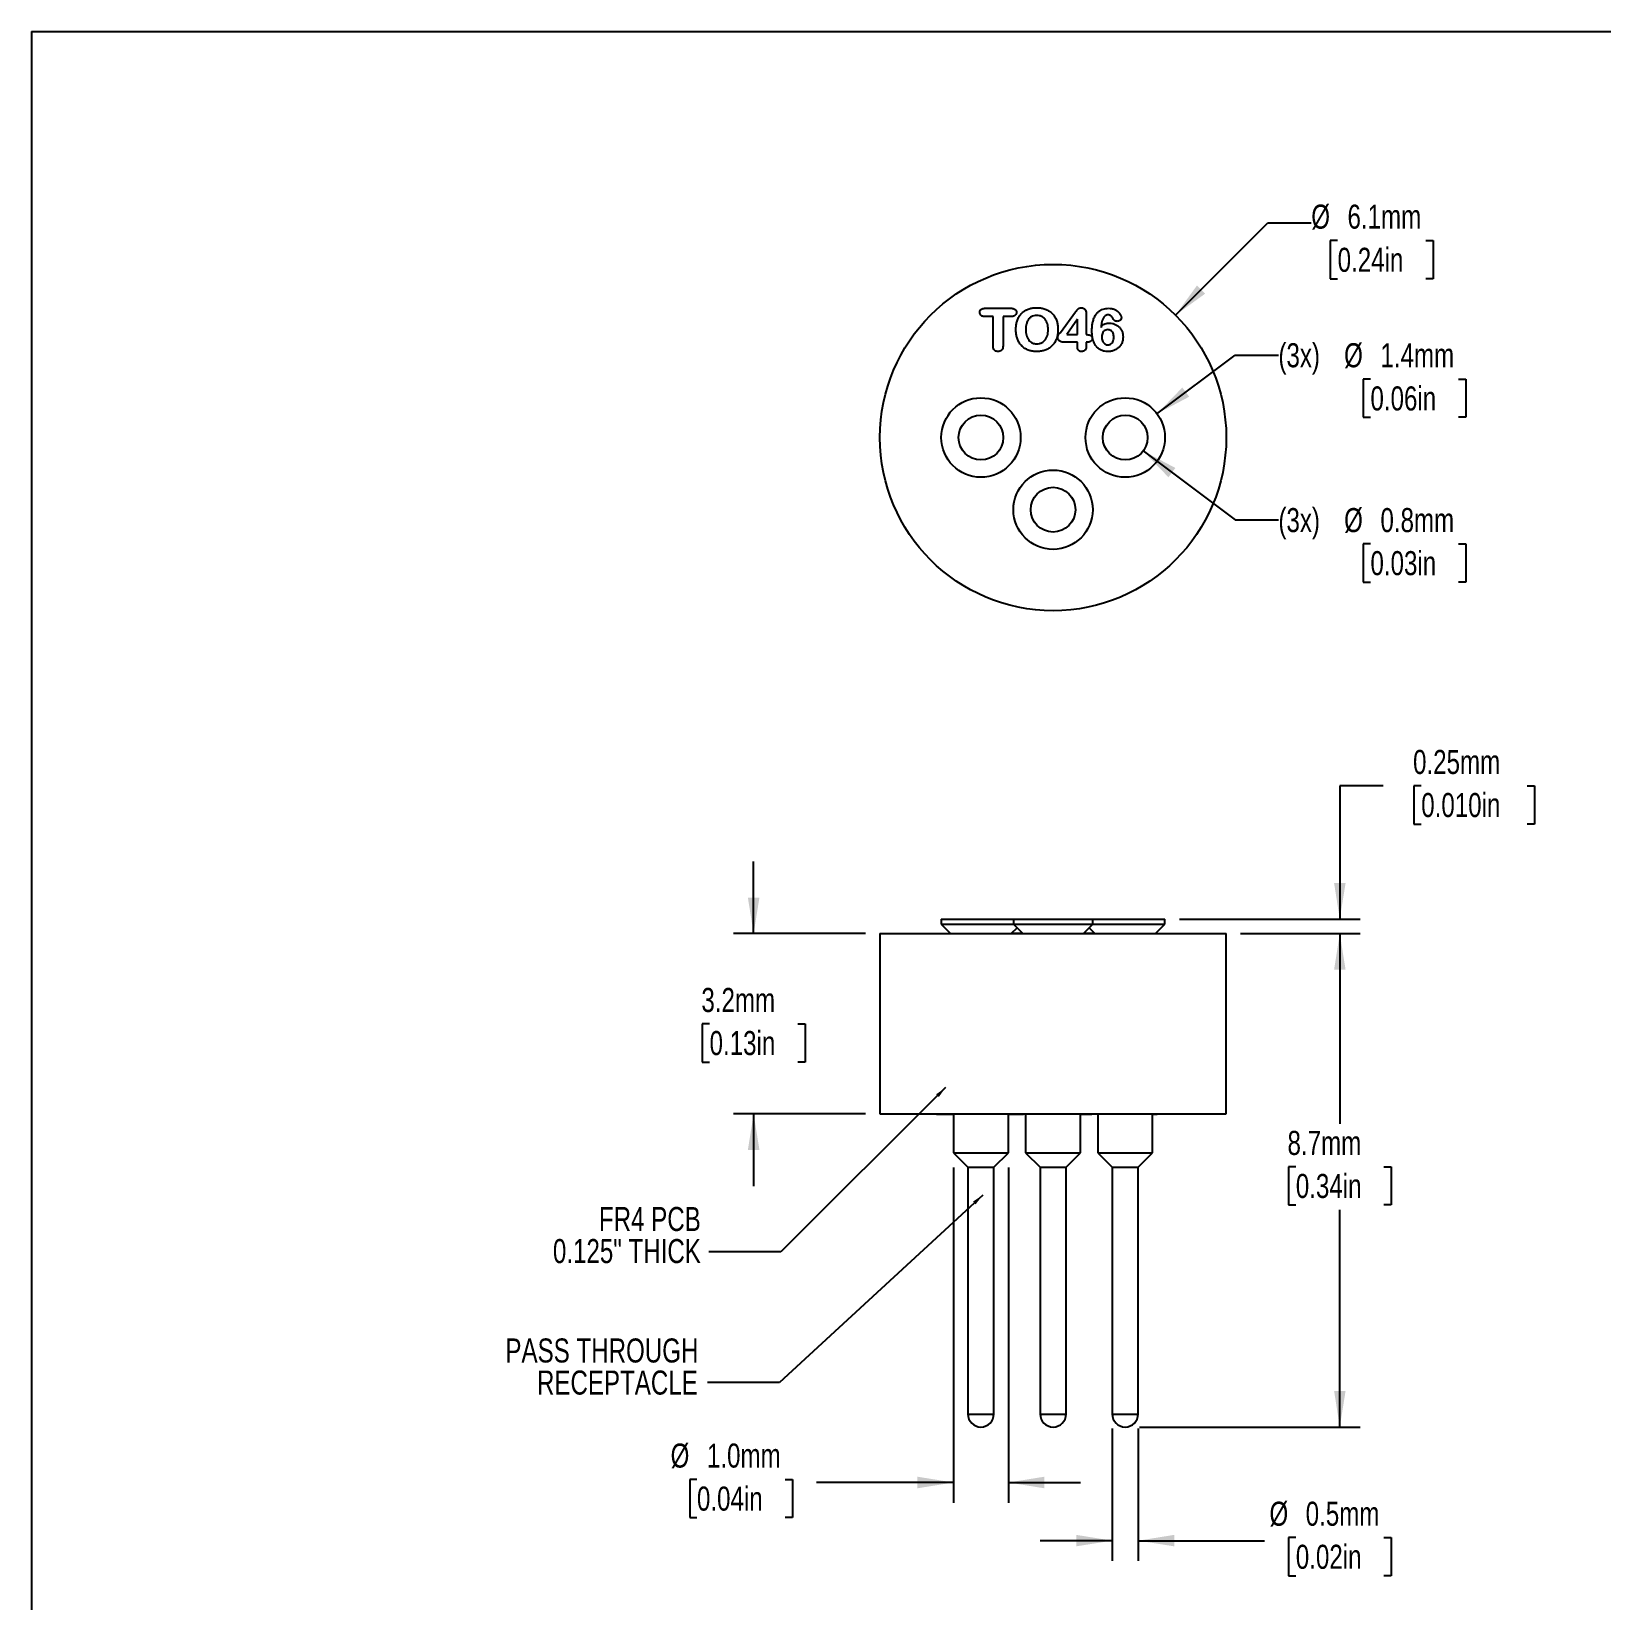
# Model space of a CAD drawing. Extents: x 2 to 278, y 1 to 215.
# Drawn here: x 1.6 to 139.8, y 76.5 to 214.6 of the extents above; entities that cross this region are included whole.
import ezdxf

# ---------------------------------------------------------------- set-up
doc = ezdxf.new("R2010")
doc.units = 0
doc.layers.get('0').update_dxf_attribs({"linetype": 'CONTINUOUS'})
doc.styles.add('SLDTEXTSTYLE0', font='TXT', dxfattribs={"width": 0.75})
doc.dimstyles.new('SLDDIMSTYLE0', dxfattribs={"dimtxt": 2.116667, "dimasz": 3.175, "dimexe": 0, "dimexo": 0.0625, "dimgap": 0.529167, "dimtad": 0, "dimtih": 1, "dimtoh": 1, "dimdec": 1, "dimlfac": 0.2, "dimrnd": 1e-09, "dimzin": 12, "dimtxsty": 'SLDTEXTSTYLE0', "dimsah": 1, "dimcen": 0.09, "dimazin": 3, "dimtfac": 1, "dimtdec": 1, "dimtmove": 0, "dimatfit": 3, "dimtolj": 1, "dimtzin": 12})
doc.dimstyles.new('SLDDIMSTYLE1', dxfattribs={"dimtxt": 2.116667, "dimasz": 3.175, "dimexe": 0, "dimexo": 0.0625, "dimgap": 0.529167, "dimtad": 0, "dimtih": 1, "dimtoh": 1, "dimdec": 1, "dimlfac": 0.2, "dimrnd": 1e-09, "dimzin": 4, "dimtxsty": 'SLDTEXTSTYLE0', "dimsah": 1, "dimcen": 0.09, "dimazin": 3, "dimtfac": 1, "dimtdec": 1, "dimtmove": 0, "dimatfit": 3, "dimtolj": 1, "dimtzin": 12})
doc.dimstyles.new('SLDDIMSTYLE2', dxfattribs={"dimtxt": 2.116667, "dimasz": 3.175, "dimexe": 0, "dimexo": 0.0625, "dimgap": 0.529167, "dimtad": 0, "dimtih": 1, "dimtoh": 1, "dimdec": 1, "dimlfac": 0.2, "dimrnd": 1e-09, "dimtxsty": 'SLDTEXTSTYLE0', "dimsah": 1, "dimcen": 0.09, "dimazin": 3, "dimtfac": 1, "dimtdec": 1, "dimtmove": 0, "dimatfit": 3, "dimtolj": 1, "dimtzin": 12})
doc.dimstyles.new('SLDDIMSTYLE3', dxfattribs={"dimtxt": 2.116667, "dimasz": 3.175, "dimexe": 0, "dimexo": 0.0625, "dimgap": 0.529167, "dimtad": 0, "dimtih": 1, "dimtoh": 1, "dimdec": 1, "dimlfac": 0.2, "dimrnd": 1e-09, "dimzin": 12, "dimtxsty": 'SLDTEXTSTYLE0', "dimsah": 1, "dimcen": 0.09, "dimazin": 3, "dimtfac": 1, "dimtdec": 1, "dimtofl": 0, "dimtmove": 0, "dimatfit": 3, "dimtolj": 1, "dimtzin": 12})
doc.dimstyles.new('SLDDIMSTYLE4', dxfattribs={"dimtxt": 2.116667, "dimasz": 3.175, "dimexe": 0, "dimexo": 0.0625, "dimgap": 0.529167, "dimtad": 0, "dimtih": 1, "dimtoh": 1, "dimlfac": 0.2, "dimrnd": 1e-09, "dimtxsty": 'SLDTEXTSTYLE0', "dimsah": 1, "dimcen": 0.09, "dimazin": 3, "dimtfac": 1, "dimtmove": 0, "dimatfit": 3, "dimtolj": 1, "dimtzin": 12})
doc.dimstyles.new('SLDDIMSTYLE5', dxfattribs={"dimtxt": 0.18, "dimasz": 1.016, "dimexe": 0, "dimexo": 0.0625, "dimgap": 0, "dimtad": 0, "dimtih": 1, "dimtoh": 1, "dimdec": 0, "dimrnd": 1e-09, "dimzin": 0, "dimtxsty": 'STANDARD', "dimblk1": 'DOT', "dimblk2": 'DOT', "dimsah": 1, "dimcen": 0.09, "dimazin": 3, "dimtfac": 1.016, "dimtdec": 0, "dimtofl": 0, "dimtmove": 0, "dimatfit": 3, "dimtolj": 1, "dimtzin": 0})
doc.dimstyles.new('SLDDIMSTYLE6', dxfattribs={"dimtxt": 2.116667, "dimasz": 3.175, "dimexe": 0, "dimexo": 0.0625, "dimgap": 0.529167, "dimtad": 0, "dimtih": 1, "dimtoh": 1, "dimdec": 1, "dimlfac": 0.2, "dimrnd": 1e-09, "dimzin": 12, "dimtxsty": 'SLDTEXTSTYLE0', "dimsah": 1, "dimcen": 0, "dimazin": 3, "dimtfac": 1, "dimtdec": 1, "dimtofl": 0, "dimtmove": 0, "dimatfit": 3, "dimtolj": 1, "dimtzin": 12})
doc.dimstyles.new('SLDDIMSTYLE7', dxfattribs={"dimtxt": 2.116667, "dimasz": 3.175, "dimexe": 0, "dimexo": 0.0625, "dimgap": 0.529167, "dimtad": 0, "dimtih": 1, "dimtoh": 1, "dimdec": 1, "dimlfac": 0.2, "dimrnd": 1e-09, "dimtxsty": 'SLDTEXTSTYLE0', "dimsah": 1, "dimcen": 0, "dimazin": 3, "dimtfac": 1, "dimtdec": 1, "dimtofl": 0, "dimtmove": 0, "dimatfit": 3, "dimtolj": 1, "dimtzin": 12})

# ---------------------------------------------------------------- blocks, each defined once
blk = doc.blocks.new('_D')
at = {"color": 7, "linetype": 'CONTINUOUS'}
for p, q in [((65.15, 135.24), (65.15, 141.59)), ((74.99, 135.24), (63.37, 135.24)), ((61.27, 127.29), (60.63, 127.29)), ((60.63, 127.29), (60.63, 123.93)), ((69.03, 127.29), (69.67, 127.29)), ((69.67, 127.29), (69.67, 123.93)), ((60.63, 123.93), (61.27, 123.93)), ((69.67, 123.93), (69.03, 123.93)), ((74.99, 119.36), (63.37, 119.36)), ((65.15, 119.36), (65.15, 113.01))]:
    blk.add_line(p, q, dxfattribs=at)
for points in [[(65.15, 135.24), (65.66, 138.41), (64.64, 138.41)], [(65.15, 119.36), (64.64, 116.19), (65.66, 116.19)]]:
    blk.add_solid(points, dxfattribs=at)
at = {"color": 7, "linetype": 'CONTINUOUS', "char_height": 2.117, "attachment_point": 1, "style": 'SLDTEXTSTYLE0'}
for s, insert in [('3.2mm', (60.55, 130.45)), ('0.13in', (61.27, 126.66))]:
    blk.add_mtext(s, dxfattribs=dict(at, insert=insert))
blk = doc.blocks.new('_D_1')
at = {"color": 7, "linetype": 'CONTINUOUS'}
for p, q in [((82.74, 114.66), (82.74, 85.14)), ((87.57, 114.66), (87.57, 85.14)), ((60.16, 87.19), (59.52, 87.19)), ((59.52, 87.19), (59.52, 83.83)), ((67.92, 87.19), (68.56, 87.19)), ((68.56, 87.19), (68.56, 83.83)), ((82.74, 86.92), (70.67, 86.92)), ((87.57, 86.92), (93.92, 86.92)), ((59.52, 83.83), (60.16, 83.83)), ((68.56, 83.83), (67.92, 83.83))]:
    blk.add_line(p, q, dxfattribs=at)
for points in [[(82.74, 86.92), (79.57, 87.43), (79.57, 86.41)], [(87.57, 86.92), (90.74, 86.41), (90.74, 87.43)]]:
    blk.add_solid(points, dxfattribs=at)
at = {"color": 7, "linetype": 'CONTINUOUS', "char_height": 2.117, "attachment_point": 1, "style": 'SLDTEXTSTYLE0'}
for s, insert in [('%%c', (57.84, 90.35)), ('1.0mm', (61.04, 90.35)), ('0.04in', (60.16, 86.56))]:
    blk.add_mtext(s, dxfattribs=dict(at, insert=insert))
blk = doc.blocks.new('_D_2')
at = {"color": 7, "linetype": 'CONTINUOUS'}
for p, q in [((96.71, 91.68), (96.71, 80.03)), ((99, 91.68), (99, 80.03)), ((96.71, 81.8), (90.36, 81.8)), ((99, 81.8), (110.12, 81.8)), ((112.87, 82.07), (112.22, 82.07)), ((112.22, 82.07), (112.22, 78.71)), ((120.62, 82.07), (121.27, 82.07)), ((121.27, 82.07), (121.27, 78.71)), ((112.22, 78.71), (112.87, 78.71)), ((121.27, 78.71), (120.62, 78.71))]:
    blk.add_line(p, q, dxfattribs=at)
for points in [[(96.71, 81.8), (93.54, 82.31), (93.54, 81.3)], [(99, 81.8), (102.17, 81.3), (102.17, 82.31)]]:
    blk.add_solid(points, dxfattribs=at)
at = {"color": 7, "linetype": 'CONTINUOUS', "char_height": 2.117, "attachment_point": 1, "style": 'SLDTEXTSTYLE0'}
for s, insert in [('%%c', (110.55, 85.23)), ('0.5mm', (113.74, 85.23)), ('0.02in', (112.87, 81.44))]:
    blk.add_mtext(s, dxfattribs=dict(at, insert=insert))
blk = doc.blocks.new('_D_3')
at = {"color": 7, "linetype": 'CONTINUOUS'}
for p, q in [((108.01, 135.24), (118.52, 135.24)), ((116.74, 135.24), (116.74, 118.5)), ((112.87, 114.71), (112.22, 114.71)), ((112.22, 114.71), (112.22, 111.35)), ((120.62, 114.71), (121.27, 114.71)), ((121.27, 114.71), (121.27, 111.35)), ((112.22, 111.35), (112.87, 111.35)), ((116.74, 91.8), (116.74, 110.92)), ((121.27, 111.35), (120.62, 111.35)), ((99.12, 91.8), (118.52, 91.8))]:
    blk.add_line(p, q, dxfattribs=at)
for points in [[(116.74, 135.24), (116.24, 132.06), (117.25, 132.06)], [(116.74, 91.8), (117.25, 94.98), (116.24, 94.98)]]:
    blk.add_solid(points, dxfattribs=at)
at = {"color": 7, "linetype": 'CONTINUOUS', "char_height": 2.117, "attachment_point": 1, "style": 'SLDTEXTSTYLE0'}
for s, insert in [('8.7mm', (112.14, 117.87)), ('0.34in', (112.87, 114.08))]:
    blk.add_mtext(s, dxfattribs=dict(at, insert=insert))
blk = doc.blocks.new('_D_4')
at = {"color": 8, "linetype": 'CONTINUOUS'}
for p, q in [((120.55, 148.24), (116.74, 148.24)), ((116.74, 148.24), (116.74, 136.51)), ((123.91, 148.24), (123.27, 148.24)), ((123.27, 148.24), (123.27, 144.88)), ((133.23, 148.24), (133.87, 148.24)), ((133.87, 148.24), (133.87, 144.88)), ((123.27, 144.88), (123.91, 144.88)), ((133.87, 144.88), (133.23, 144.88)), ((102.62, 136.51), (118.52, 136.51)), ((108.01, 135.24), (118.52, 135.24)), ((116.74, 135.24), (116.74, 128.89))]:
    blk.add_line(p, q, dxfattribs=at)
for points in [[(116.74, 136.51), (117.25, 139.68), (116.24, 139.68)], [(116.74, 135.24), (116.24, 132.06), (117.25, 132.06)]]:
    blk.add_solid(points, dxfattribs=at)
at = {"color": 8, "linetype": 'CONTINUOUS', "char_height": 2.117, "attachment_point": 1, "style": 'SLDTEXTSTYLE0'}
for s, insert in [('0.25mm', (123.19, 151.4)), ('0.010in', (123.91, 147.61))]:
    blk.add_mtext(s, dxfattribs=dict(at, insert=insert))
blk = doc.blocks.new('_D_5')
at = {"color": 7, "linetype": 'CONTINUOUS'}
for p, q in [((102.28, 189.67), (110.42, 197.81)), ((110.42, 197.81), (114.23, 197.81)), ((116.55, 196.24), (115.9, 196.24)), ((115.9, 196.24), (115.9, 192.88)), ((124.3, 196.24), (124.95, 196.24)), ((124.95, 196.24), (124.95, 192.88)), ((115.9, 192.88), (116.55, 192.88)), ((124.95, 192.88), (124.3, 192.88))]:
    blk.add_line(p, q, dxfattribs=at)
blk.add_solid([(102.28, 189.67), (104.89, 191.56), (104.17, 192.28)], dxfattribs=at)
at = {"color": 7, "linetype": 'CONTINUOUS', "char_height": 2.117, "attachment_point": 1, "style": 'SLDTEXTSTYLE0'}
for s, insert in [('%%c', (114.23, 199.4)), ('6.1mm', (117.42, 199.4)), ('0.24in', (116.55, 195.6))]:
    blk.add_mtext(s, dxfattribs=dict(at, insert=insert))
blk = doc.blocks.new('_D_6')
at = {"color": 7, "linetype": 'CONTINUOUS'}
for p, q in [((100.65, 180.99), (107.53, 186.15)), ((107.53, 186.15), (111.34, 186.15)), ((119.44, 184.04), (118.8, 184.04)), ((118.8, 184.04), (118.8, 180.68)), ((127.2, 184.04), (127.84, 184.04)), ((127.84, 184.04), (127.84, 180.68)), ((118.8, 180.68), (119.44, 180.68)), ((127.84, 180.68), (127.2, 180.68))]:
    blk.add_line(p, q, dxfattribs=at)
blk.add_solid([(100.65, 180.99), (103.49, 182.49), (102.88, 183.3)], dxfattribs=at)
at = {"color": 7, "linetype": 'CONTINUOUS', "char_height": 2.117, "attachment_point": 1, "style": 'SLDTEXTSTYLE0'}
for s, insert in [('(3x)', (111.34, 187.2)), ('%%c', (117.12, 187.2)), ('1.4mm', (120.32, 187.2)), ('0.06in', (119.44, 183.4))]:
    blk.add_mtext(s, dxfattribs=dict(at, insert=insert))
blk = doc.blocks.new('_D_7')
at = {"color": 7, "linetype": 'CONTINUOUS'}
for p, q in [((99.43, 177.72), (107.53, 171.64)), ((107.53, 171.64), (111.34, 171.64)), ((119.44, 169.53), (118.8, 169.53)), ((118.8, 169.53), (118.8, 166.17)), ((127.2, 169.53), (127.84, 169.53)), ((127.84, 169.53), (127.84, 166.17)), ((118.8, 166.17), (119.44, 166.17)), ((127.84, 166.17), (127.2, 166.17))]:
    blk.add_line(p, q, dxfattribs=at)
blk.add_solid([(99.43, 177.72), (101.66, 175.4), (102.27, 176.22)], dxfattribs=at)
at = {"color": 7, "linetype": 'CONTINUOUS', "char_height": 2.117, "attachment_point": 1, "style": 'SLDTEXTSTYLE0'}
for s, insert in [('(3x)', (111.34, 172.69)), ('%%c', (117.12, 172.69)), ('0.8mm', (120.32, 172.69)), ('0.03in', (119.44, 168.9))]:
    blk.add_mtext(s, dxfattribs=dict(at, insert=insert))

msp = doc.modelspace()

# ---------------------------------------------------------------- linework, layer by layer
at = {"color": 7, "linetype": 'CONTINUOUS'}
for p, q in [((1.579, 214.645), (277.989, 214.645)), ((1.579, 214.645), (1.579, 0.903)), ((85.473, 190.273), (87.81, 190.273)), ((86.232, 189.551), (85.473, 189.551)), ((86.232, 186.964), (86.232, 189.551)), ((87.81, 189.551), (87.099, 189.551)), ((87.099, 189.551), (87.099, 186.964)), ((92.157, 188.147), (93.488, 189.968)), ((94.418, 189.84), (94.418, 187.961)), ((93.648, 189.31), (92.721, 187.961)), ((92.721, 187.961), (93.648, 187.961)), ((93.648, 187.961), (93.648, 189.31)), ((94.418, 187.961), (94.43, 187.961)), ((93.648, 187.287), (92.445, 187.287)), ((93.648, 186.885), (93.648, 187.287)), ((94.474, 187.287), (94.418, 187.287)), ((94.418, 187.287), (94.418, 186.885)), ((81.662, 136.508), (81.662, 136.064)), ((81.662, 136.508), (88.012, 136.508)), ((81.662, 136.064), (82.488, 135.238)), ((81.662, 136.064), (88.012, 136.064)), ((87.822, 135.238), (88.33, 135.746)), ((88.012, 136.508), (88.012, 136.064)), ((88.012, 136.508), (92.169, 136.508)), ((88.012, 136.064), (88.838, 135.238)), ((88.012, 136.064), (92.169, 136.064)), ((92.169, 136.508), (94.997, 136.508)), ((92.169, 136.064), (94.997, 136.064)), ((94.172, 135.238), (94.997, 136.064)), ((94.68, 135.746), (95.188, 135.238)), ((94.997, 136.064), (94.997, 136.508)), ((94.997, 136.508), (101.146, 136.508)), ((94.997, 136.064), (101.146, 136.064)), ((100.522, 135.238), (101.347, 136.064)), ((101.146, 136.508), (101.347, 136.508)), ((101.146, 136.064), (101.347, 136.064)), ((101.347, 136.064), (101.347, 136.508)), ((76.265, 135.238), (76.265, 119.363)), ((76.265, 135.238), (91.505, 135.238)), ((88.23, 135.251), (88.23, 135.238)), ((91.505, 135.238), (106.745, 135.238)), ((94.418, 135.251), (94.418, 135.238)), ((94.474, 135.251), (94.418, 135.251)), ((94.474, 135.251), (94.474, 135.238)), ((94.95, 135.251), (94.95, 135.238)), ((106.745, 119.363), (106.745, 135.238)), ((76.265, 119.363), (91.505, 119.363)), ((81.245, 119.351), (81.245, 119.363)), ((82.318, 119.351), (82.318, 119.363)), ((82.742, 119.363), (82.742, 115.934)), ((87.568, 115.934), (87.568, 119.363)), ((88.118, 119.351), (88.118, 119.363)), ((88.901, 119.351), (88.901, 119.363)), ((89.092, 119.363), (89.092, 115.934)), ((91.505, 119.363), (106.745, 119.363)), ((93.918, 115.934), (93.918, 119.363)), ((94.921, 119.351), (94.921, 119.363)), ((95.403, 119.351), (95.403, 119.363)), ((95.442, 119.363), (95.442, 115.934)), ((100.268, 115.934), (100.268, 119.363)), ((100.268, 119.351), (100.316, 119.351)), ((100.316, 119.351), (100.316, 119.363)), ((100.652, 119.351), (100.652, 119.363)), ((82.742, 115.934), (84.012, 114.664)), ((82.742, 115.934), (87.564, 115.934)), ((86.298, 114.664), (87.568, 115.934)), ((87.564, 115.934), (87.568, 115.934)), ((89.092, 115.934), (90.362, 114.664)), ((89.092, 115.934), (91.964, 115.934)), ((91.964, 115.934), (93.918, 115.934)), ((92.648, 114.664), (93.918, 115.934)), ((95.442, 115.934), (96.712, 114.664)), ((95.442, 115.934), (100.129, 115.934)), ((98.998, 114.664), (100.268, 115.934)), ((100.129, 115.934), (100.268, 115.934)), ((84.012, 114.664), (84.012, 92.947)), ((84.012, 114.664), (86.296, 114.664)), ((86.296, 114.664), (86.298, 114.664)), ((86.298, 92.947), (86.298, 114.664)), ((90.362, 114.664), (90.362, 92.947)), ((90.362, 114.664), (91.722, 114.664)), ((91.722, 114.664), (92.648, 114.664)), ((92.648, 92.947), (92.648, 114.664)), ((96.712, 114.664), (96.712, 92.947)), ((96.712, 114.664), (98.932, 114.664)), ((98.932, 114.664), (98.998, 114.664)), ((98.998, 92.947), (98.998, 114.664)), ((84.012, 92.947), (86.296, 92.947)), ((86.296, 92.947), (86.298, 92.947)), ((90.362, 92.947), (91.722, 92.947)), ((91.722, 92.947), (92.648, 92.947)), ((96.712, 92.947), (98.932, 92.947)), ((98.932, 92.947), (98.998, 92.947))]:
    msp.add_line(p, q, dxfattribs=at)
for centre, radius in [((91.505, 178.897), 15.24), ((85.155, 178.897), 3.493), ((97.855, 178.897), 3.493), ((85.155, 178.897), 1.969), ((97.855, 178.897), 1.969), ((91.505, 172.547), 3.493), ((91.505, 172.547), 1.968)]:
    msp.add_circle(centre, radius, dxfattribs=at)
for centre in [(85.155, 92.947), (91.505, 92.947), (97.855, 92.947)]:
    msp.add_arc(centre, 1.143, 180, 0, dxfattribs=at)
for points, knots in [([(85.051, 189.91), (85.053, 189.95), (85.058, 190.028), (85.113, 190.136), (85.208, 190.219), (85.334, 190.267), (85.426, 190.271), (85.473, 190.273)], [0, 0, 0, 0, 0.1866949, 0.3732902, 0.5597793, 0.7796454, 1, 1, 1, 1]), ([(85.473, 189.551), (85.434, 189.552), (85.355, 189.555), (85.241, 189.587), (85.137, 189.657), (85.062, 189.772), (85.054, 189.864), (85.051, 189.91)], [0, 0, 0, 0, 0.1871388, 0.3742076, 0.5607931, 0.7801432, 1, 1, 1, 1]), ([(87.81, 190.273), (87.852, 190.272), (87.936, 190.269), (88.059, 190.24), (88.16, 190.179), (88.232, 190.098), (88.277, 190.009), (88.283, 189.943), (88.285, 189.91)], [0, 0, 0, 0, 0.1868791, 0.3737714, 0.5600059, 0.7067094, 0.8534124, 1, 1, 1, 1]), ([(88.285, 189.91), (88.281, 189.869), (88.272, 189.785), (88.199, 189.679), (88.094, 189.597), (87.957, 189.556), (87.859, 189.553), (87.81, 189.551)], [0, 0, 0, 0, 0.1863461, 0.3728014, 0.5594442, 0.779641, 1, 1, 1, 1]), ([(88.23, 188.405), (88.234, 188.516), (88.241, 188.739), (88.307, 189.068), (88.42, 189.385), (88.592, 189.674), (88.818, 189.921), (89.093, 190.109), (89.396, 190.237), (89.719, 190.31), (89.938, 190.317), (90.047, 190.321)], [0, 0, 0, 0, 0.1120494, 0.2240961, 0.3361028, 0.4480669, 0.5600109, 0.6699625, 0.7799383, 0.889953, 1, 1, 1, 1]), ([(90.047, 189.647), (89.965, 189.641), (89.801, 189.63), (89.572, 189.529), (89.382, 189.367), (89.244, 189.156), (89.156, 188.917), (89.104, 188.663), (89.1, 188.491), (89.097, 188.405)], [0, 0, 0, 0, 0.139901, 0.2797429, 0.4195986, 0.5595127, 0.7062779, 0.853106, 1, 1, 1, 1]), ([(90.047, 190.321), (90.162, 190.317), (90.39, 190.31), (90.726, 190.238), (91.044, 190.11), (91.331, 189.92), (91.57, 189.674), (91.746, 189.383), (91.861, 189.067), (91.927, 188.736), (91.935, 188.512), (91.938, 188.4)], [0, 0, 0, 0, 0.1120629, 0.2240907, 0.3360637, 0.4480357, 0.5599414, 0.6698888, 0.7798922, 0.8899308, 1, 1, 1, 1]), ([(91.072, 188.405), (91.069, 188.489), (91.064, 188.659), (91.013, 188.91), (90.92, 189.148), (90.774, 189.364), (90.566, 189.529), (90.314, 189.631), (90.136, 189.641), (90.047, 189.647)], [0, 0, 0, 0, 0.1401857, 0.2803214, 0.4203923, 0.5603446, 0.7068341, 0.8533637, 1, 1, 1, 1]), ([(93.488, 189.968), (93.521, 190.013), (93.589, 190.102), (93.69, 190.22), (93.808, 190.309), (93.897, 190.317), (93.941, 190.321)], [0, 0, 0, 0, 0.2806547, 0.5612031, 0.780603, 1, 1, 1, 1]), ([(93.941, 190.321), (93.99, 190.319), (94.086, 190.315), (94.226, 190.267), (94.346, 190.165), (94.41, 190.01), (94.416, 189.896), (94.418, 189.84)], [0, 0, 0, 0, 0.187054, 0.3738434, 0.5600804, 0.779714, 1, 1, 1, 1]), ([(94.924, 188.289), (94.926, 188.405), (94.931, 188.637), (94.98, 188.981), (95.067, 189.317), (95.192, 189.601), (95.346, 189.824), (95.51, 189.989), (95.702, 190.12), (95.916, 190.211), (96.142, 190.264), (96.297, 190.27), (96.374, 190.273)], [0, 0, 0, 0, 0.1250511, 0.250098, 0.3751042, 0.5000371, 0.5833739, 0.6666887, 0.7500035, 0.8333118, 0.9166506, 1, 1, 1, 1]), ([(95.931, 189.434), (95.892, 189.36), (95.815, 189.21), (95.759, 188.915), (95.743, 188.7), (95.733, 188.569)], [0, 0, 0, 0, 0.2793742, 0.5595739, 1, 1, 1, 1]), ([(96.339, 189.695), (96.292, 189.688), (96.199, 189.675), (96.086, 189.605), (95.997, 189.523), (95.953, 189.464), (95.931, 189.434)], [0, 0, 0, 0, 0.2791265, 0.5591402, 0.7795561, 1, 1, 1, 1]), ([(96.767, 189.397), (96.745, 189.444), (96.699, 189.538), (96.585, 189.633), (96.461, 189.687), (96.38, 189.692), (96.339, 189.695)], [0, 0, 0, 0, 0.2798224, 0.5595649, 0.7796877, 1, 1, 1, 1]), ([(96.374, 190.273), (96.471, 190.269), (96.664, 190.26), (96.942, 190.17), (97.177, 190.034), (97.357, 189.862), (97.482, 189.666), (97.506, 189.515), (97.518, 189.44)], [0, 0, 0, 0, 0.1868634, 0.3736493, 0.560452, 0.7071583, 0.8538642, 1, 1, 1, 1]), ([(97.144, 189.123), (97.097, 189.128), (97.005, 189.137), (96.893, 189.208), (96.812, 189.297), (96.782, 189.364), (96.767, 189.397)], [0, 0, 0, 0, 0.279503, 0.5592765, 0.7795154, 1, 1, 1, 1]), ([(97.518, 189.44), (97.507, 189.39), (97.485, 189.291), (97.384, 189.185), (97.263, 189.13), (97.184, 189.125), (97.144, 189.123)], [0, 0, 0, 0, 0.2783155, 0.5585472, 0.7791295, 1, 1, 1, 1]), ([(90.063, 186.469), (89.95, 186.473), (89.725, 186.481), (89.393, 186.556), (89.082, 186.691), (88.803, 186.886), (88.579, 187.14), (88.413, 187.431), (88.305, 187.746), (88.241, 188.073), (88.234, 188.294), (88.23, 188.405)], [0, 0, 0, 0, 0.1120391, 0.2240514, 0.336029, 0.4479638, 0.5598964, 0.6698902, 0.7799056, 0.8899449, 1, 1, 1, 1]), ([(89.097, 188.405), (89.099, 188.321), (89.104, 188.155), (89.15, 187.909), (89.233, 187.673), (89.354, 187.473), (89.507, 187.321), (89.673, 187.215), (89.862, 187.153), (89.993, 187.146), (90.058, 187.143)], [0, 0, 0, 0, 0.1401434, 0.2802381, 0.4202639, 0.5601458, 0.6701579, 0.7800983, 0.8899983, 1, 1, 1, 1]), ([(90.058, 187.143), (90.143, 187.149), (90.314, 187.16), (90.553, 187.258), (90.758, 187.415), (90.908, 187.63), (91.012, 187.873), (91.064, 188.137), (91.069, 188.315), (91.072, 188.405)], [0, 0, 0, 0, 0.1399911, 0.279988, 0.4197423, 0.5596531, 0.706319, 0.8531375, 1, 1, 1, 1]), ([(91.938, 188.4), (91.935, 188.286), (91.928, 188.058), (91.859, 187.723), (91.741, 187.401), (91.56, 187.109), (91.324, 186.862), (91.04, 186.675), (90.728, 186.549), (90.398, 186.48), (90.174, 186.472), (90.063, 186.469)], [0, 0, 0, 0, 0.1120738, 0.2241179, 0.3361082, 0.4480757, 0.5600188, 0.6699847, 0.7799638, 0.8899636, 1, 1, 1, 1]), ([(91.923, 187.736), (91.929, 187.782), (91.941, 187.873), (92.013, 187.979), (92.075, 188.078), (92.13, 188.124), (92.157, 188.147)], [0, 0, 0, 0, 0.2792616, 0.559693, 0.7802901, 1, 1, 1, 1]), ([(94.43, 187.961), (94.489, 187.959), (94.607, 187.955), (94.75, 187.918), (94.857, 187.864), (94.915, 187.795), (94.946, 187.711), (94.948, 187.652), (94.95, 187.622)], [0, 0, 0, 0, 0.2503617, 0.5004298, 0.6253955, 0.7500617, 0.8748989, 1, 1, 1, 1]), ([(96.316, 186.469), (96.219, 186.473), (96.025, 186.482), (95.745, 186.57), (95.493, 186.718), (95.287, 186.926), (95.135, 187.174), (95.03, 187.442), (94.965, 187.72), (94.93, 188.004), (94.926, 188.194), (94.924, 188.289)], [0, 0, 0, 0, 0.1120169, 0.223928, 0.335802, 0.4476795, 0.5596464, 0.6696949, 0.7797749, 0.8898822, 1, 1, 1, 1]), ([(95.733, 188.569), (95.751, 188.622), (95.789, 188.728), (95.92, 188.84), (96.081, 188.913), (96.262, 188.965), (96.393, 188.97), (96.459, 188.973)], [0, 0, 0, 0, 0.185946, 0.3722782, 0.5591712, 0.7795189, 1, 1, 1, 1]), ([(96.308, 188.395), (96.252, 188.388), (96.14, 188.374), (95.992, 188.283), (95.878, 188.145), (95.801, 187.969), (95.794, 187.836), (95.791, 187.77)], [0, 0, 0, 0, 0.1863158, 0.3729263, 0.5596899, 0.7795884, 1, 1, 1, 1]), ([(96.85, 187.73), (96.848, 187.79), (96.843, 187.91), (96.789, 188.083), (96.7, 188.227), (96.58, 188.325), (96.449, 188.384), (96.355, 188.391), (96.308, 188.395)], [0, 0, 0, 0, 0.186929, 0.3736603, 0.5601269, 0.7067266, 0.8533912, 1, 1, 1, 1]), ([(96.459, 188.973), (96.549, 188.968), (96.728, 188.959), (96.984, 188.869), (97.216, 188.731), (97.411, 188.537), (97.556, 188.299), (97.651, 188.031), (97.663, 187.843), (97.669, 187.749)], [0, 0, 0, 0, 0.140049, 0.2800514, 0.4200512, 0.5600316, 0.7066328, 0.8533367, 1, 1, 1, 1]), ([(86.643, 186.469), (86.598, 186.472), (86.507, 186.478), (86.385, 186.546), (86.289, 186.657), (86.238, 186.804), (86.234, 186.911), (86.232, 186.964)], [0, 0, 0, 0, 0.1865914, 0.3731581, 0.5596914, 0.779729, 1, 1, 1, 1]), ([(87.099, 186.964), (87.097, 186.917), (87.092, 186.822), (87.047, 186.685), (86.956, 186.562), (86.812, 186.48), (86.7, 186.472), (86.643, 186.469)], [0, 0, 0, 0, 0.1870326, 0.3740617, 0.5607455, 0.7800191, 1, 1, 1, 1]), ([(92.445, 187.287), (92.396, 187.289), (92.299, 187.293), (92.157, 187.333), (92.042, 187.41), (91.968, 187.512), (91.929, 187.622), (91.925, 187.698), (91.923, 187.736)], [0, 0, 0, 0, 0.1868449, 0.3735725, 0.5598586, 0.7064525, 0.8532105, 1, 1, 1, 1]), ([(94.009, 186.469), (93.97, 186.471), (93.892, 186.477), (93.787, 186.532), (93.702, 186.624), (93.654, 186.748), (93.65, 186.839), (93.648, 186.885)], [0, 0, 0, 0, 0.1867076, 0.3732806, 0.5598774, 0.7797182, 1, 1, 1, 1]), ([(94.418, 186.885), (94.416, 186.843), (94.412, 186.761), (94.367, 186.643), (94.283, 186.541), (94.155, 186.476), (94.058, 186.471), (94.009, 186.469)], [0, 0, 0, 0, 0.1870271, 0.3737638, 0.5603072, 0.7798495, 1, 1, 1, 1]), ([(94.95, 187.622), (94.948, 187.595), (94.945, 187.54), (94.914, 187.462), (94.862, 187.397), (94.772, 187.334), (94.638, 187.293), (94.529, 187.289), (94.474, 187.287)], [0, 0, 0, 0, 0.1251087, 0.250206, 0.3751611, 0.5003457, 0.7498932, 1, 1, 1, 1]), ([(95.791, 187.77), (95.793, 187.708), (95.798, 187.585), (95.846, 187.405), (95.932, 187.255), (96.042, 187.141), (96.168, 187.061), (96.265, 187.051), (96.313, 187.046)], [0, 0, 0, 0, 0.1869543, 0.3738213, 0.5604235, 0.7071982, 0.8537273, 1, 1, 1, 1]), ([(96.313, 187.046), (96.374, 187.052), (96.495, 187.064), (96.65, 187.169), (96.769, 187.322), (96.84, 187.516), (96.847, 187.659), (96.85, 187.73)], [0, 0, 0, 0, 0.1864295, 0.3728088, 0.5595333, 0.7795538, 1, 1, 1, 1]), ([(97.669, 187.749), (97.663, 187.652), (97.652, 187.457), (97.552, 187.179), (97.396, 186.931), (97.179, 186.726), (96.916, 186.575), (96.622, 186.483), (96.418, 186.473), (96.316, 186.469)], [0, 0, 0, 0, 0.14006523, 0.28010853, 0.42006289, 0.5599841, 0.70661747, 0.85326291, 1, 1, 1, 1]), ([(88.285, 135.251), (88.281, 135.251), (88.272, 135.251), (88.199, 135.251), (88.094, 135.251), (87.965, 135.251), (87.875, 135.251), (87.834, 135.251)], [0, 0, 0, 0, 0.1932983, 0.3867098, 0.5803159, 0.8087277, 1, 1, 1, 1]), ([(88.825, 135.251), (88.821, 135.251), (88.724, 135.251), (88.583, 135.251), (88.412, 135.251), (88.305, 135.251), (88.241, 135.251), (88.234, 135.251), (88.23, 135.251)], [0, 0, 0, 0, 0.00939335, 0.21025186, 0.40763125, 0.60504952, 0.80251065, 1, 1, 1, 1]), ([(94.418, 135.251), (94.416, 135.251), (94.412, 135.251), (94.367, 135.251), (94.291, 135.251), (94.219, 135.251), (94.184, 135.251)], [0, 0, 0, 0, 0.2572916, 0.5141837, 0.7708098, 1, 1, 1, 1]), ([(94.95, 135.251), (94.948, 135.251), (94.945, 135.251), (94.914, 135.251), (94.862, 135.251), (94.772, 135.251), (94.638, 135.251), (94.529, 135.251), (94.474, 135.251)], [0, 0, 0, 0, 0.1251087, 0.250206, 0.3751611, 0.5003457, 0.7498932, 1, 1, 1, 1]), ([(95.175, 135.251), (95.164, 135.251), (95.101, 135.251), (95.032, 135.251), (94.965, 135.251), (94.93, 135.251), (94.926, 135.251), (94.924, 135.251)], [0, 0, 0, 0, 0.0516919, 0.2886828, 0.5257419, 0.7628596, 1, 1, 1, 1]), ([(81.245, 119.351), (81.248, 119.351), (81.255, 119.351), (81.325, 119.351), (81.451, 119.351), (81.633, 119.351), (81.849, 119.351), (82.082, 119.351), (82.239, 119.351), (82.318, 119.351)], [0, 0, 0, 0, 0.1400525, 0.2800214, 0.4198679, 0.559734, 0.7063853, 0.8531816, 1, 1, 1, 1]), ([(82.318, 119.351), (82.407, 119.351), (82.551, 119.351), (82.688, 119.351), (82.742, 119.351)], [0, 0, 0, 0, 0.6117532, 1, 1, 1, 1]), ([(87.568, 119.351), (87.606, 119.351), (87.707, 119.351), (87.896, 119.351), (88.044, 119.351), (88.118, 119.351)], [0, 0, 0, 0, 0.2356997, 0.6177842, 1, 1, 1, 1]), ([(88.118, 119.351), (88.194, 119.351), (88.347, 119.351), (88.56, 119.351), (88.723, 119.351), (88.829, 119.351), (88.891, 119.351), (88.898, 119.351), (88.901, 119.351)], [0, 0, 0, 0, 0.1867366, 0.3732233, 0.5596834, 0.706452, 0.8532274, 1, 1, 1, 1]), ([(93.918, 119.351), (93.929, 119.351), (94.017, 119.351), (94.176, 119.351), (94.382, 119.351), (94.559, 119.351), (94.716, 119.351), (94.837, 119.351), (94.909, 119.351), (94.917, 119.351), (94.921, 119.351)], [0, 0, 0, 0, 0.0178113, 0.1416806, 0.2655486, 0.3894355, 0.5133074, 0.6754622, 0.8376904, 1, 1, 1, 1]), ([(95.403, 119.351), (95.402, 119.351), (95.401, 119.351), (95.433, 119.351), (95.442, 119.351)], [0, 0, 0, 0, 0.7140424, 1, 1, 1, 1]), ([(100.316, 119.351), (100.348, 119.351), (100.413, 119.351), (100.507, 119.351), (100.59, 119.351), (100.643, 119.351), (100.649, 119.351), (100.652, 119.351)], [0, 0, 0, 0, 0.18701998, 0.37411368, 0.56040881, 0.77999559, 1, 1, 1, 1])]:
    msp.add_open_spline(points, degree=3, knots=knots, dxfattribs=at)

# ---------------------------------------------------------------- texts
at = {"color": 8, "linetype": 'CONTINUOUS', "attachment_point": 3, "style": 'SLDTEXTSTYLE0'}
for s, insert, char_height in [('FR4 PCB', (60.496, 111.171), 2.1167), ('0.125" THICK', (60.507, 108.349), 2.11667), ('PASS THROUGH', (60.286, 99.598), 2.11667), ('RECEPTACLE', (60.232, 96.776), 2.1167)]:
    msp.add_mtext(s, dxfattribs=dict(at, insert=insert, char_height=char_height))

# ---------------------------------------------------------------- dimensions: what is measured, and where the dimension line sits
at = {"color": 7, "linetype": 'CONTINUOUS'}
dim = msp.add_diameter_dim_2p(p1=(80.728, 168.12), p2=(102.281, 189.673), dimstyle='SLDDIMSTYLE6', dxfattribs=at)
dim.commit()
dim.dimension.update_dxf_attribs({"geometry": '_D_5', "text_midpoint": (120.425, 197.81), "dimtype": 163})
for p1, p2, dimstyle, picture, middle in [((95.061, 176.801), (100.649, 180.992), 'SLDDIMSTYLE6', '_D_6', (120.425, 186.15)), ((96.28, 180.078), (99.429, 177.716), 'SLDDIMSTYLE7', '_D_7', (120.425, 171.643))]:
    dim = msp.add_diameter_dim_2p(p1=p1, p2=p2, text='(3x) <>', dimstyle=dimstyle, dxfattribs=at)
    dim.commit()
    dim.dimension.update_dxf_attribs({"geometry": picture, "text_midpoint": middle, "dimtype": 163})
at = {"color": 8, "linetype": 'CONTINUOUS'}
dim = msp.add_linear_dim(base=(116.745, 136.508), p1=(106.745, 135.238), p2=(101.347, 136.508), angle=90, dimstyle='SLDDIMSTYLE4', dxfattribs=at)
dim.commit()
dim.dimension.update_dxf_attribs({"geometry": '_D_4', "text_midpoint": (116.745, 148.242), "dimtype": 160})
at = {"color": 7, "linetype": 'CONTINUOUS'}
for base, p1, p2, dimstyle, picture, middle in [((65.148, 119.363), (76.265, 135.238), (76.265, 119.363), 'SLDDIMSTYLE0', '_D', (65.148, 127.294)), ((116.745, 91.804), (106.745, 135.238), (97.855, 91.804), 'SLDDIMSTYLE3', '_D_3', (116.745, 114.712))]:
    dim = msp.add_linear_dim(base=base, p1=p1, p2=p2, angle=90, dimstyle=dimstyle, dxfattribs=at)
    dim.commit()
    dim.dimension.update_dxf_attribs({"geometry": picture, "text_midpoint": middle, "dimtype": 160})
for base, p1, p2, dimstyle, picture, middle in [((87.568, 86.923), (82.742, 115.934), (87.568, 115.934), 'SLDDIMSTYLE1', '_D_1', (64.04, 86.923)), ((98.998, 81.804), (96.712, 92.947), (98.998, 92.947), 'SLDDIMSTYLE2', '_D_2', (116.745, 81.804))]:
    dim = msp.add_linear_dim(base=base, p1=p1, p2=p2, text='%%c<>', dimstyle=dimstyle, dxfattribs=at)
    dim.commit()
    dim.dimension.update_dxf_attribs({"geometry": picture, "text_midpoint": middle, "dimtype": 160})

# ---------------------------------------------------------------- leaders
at = {"color": 8, "linetype": 'CONTINUOUS'}
for points in [[(82.048, 121.685), (67.541, 107.237), (61.191, 107.237)], [(85.319, 112.216), (67.431, 95.724), (61.081, 95.724)]]:
    msp.add_leader(points, dimstyle='SLDDIMSTYLE5', dxfattribs=at)

doc.saveas('drawing.dxf')
